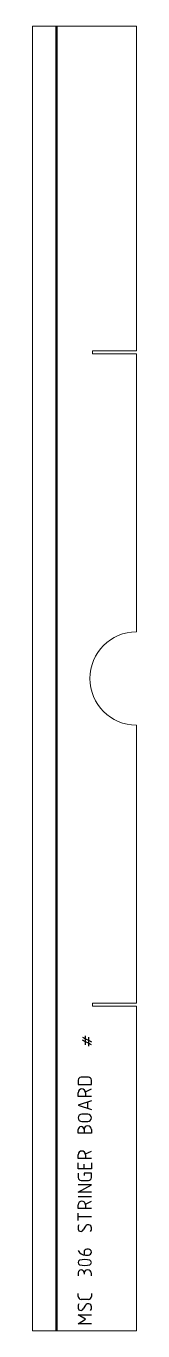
# Model space of a CAD drawing. Header units: millimetres. Extents: x 0 to 78, y 0 to 980.
import ezdxf

# ---------------------------------------------------------------- set-up
doc = ezdxf.new("R2010")
doc.units = ezdxf.units.MM
for name, color, linetype, lineweight in [('IV_BEND', 250, 'Continuous', 50), ('IV_MARK_SURFACE', 2, 'Continuous', 25), ('IV_OUTER_PROFILE', 7, 'Continuous', 5)]:
    doc.layers.add(name, color=color, linetype=linetype, lineweight=lineweight)

msp = doc.modelspace()

# ---------------------------------------------------------------- linework, layer by layer
at = {"layer": 'IV_BEND'}
msp.add_line((18.1, 0), (18.1, 980), dxfattribs=at)
at = {"layer": 'IV_MARK_SURFACE'}
for p, q in [((37.64, 220.51), (39.85, 219.4)), ((39.85, 217.18), (37.64, 218.29)), ((39.85, 219.4), (39.85, 221.62)), ((39.85, 219.4), (42.07, 218.29)), ((39.85, 217.18), (39.85, 219.4)), ((42.07, 216.07), (39.85, 217.18)), ((39.85, 214.96), (39.85, 217.18)), ((42.07, 220.51), (42.07, 218.29)), ((42.07, 218.29), (42.07, 216.07)), ((42.07, 218.29), (44.29, 217.18)), ((44.29, 214.96), (42.07, 216.07)), ((42.07, 216.07), (42.07, 213.86)), ((34.31, 188.35), (34.31, 185.02)), ((42.07, 190.57), (36.53, 190.57)), ((44.29, 185.02), (44.29, 188.35)), ((34.31, 185.02), (44.29, 185.02)), ((34.31, 176.15), (34.31, 178.93)), ((39.85, 179.48), (44.29, 181.7)), ((39.85, 178.93), (39.85, 176.15)), ((39.85, 176.15), (34.31, 176.15)), ((44.29, 172.83), (34.31, 169.5)), ((34.31, 169.5), (44.29, 166.17)), ((44.29, 176.15), (39.85, 176.15)), ((41.52, 167.28), (41.52, 171.72)), ((41.52, 162.85), (37.08, 162.85)), ((37.08, 157.3), (41.52, 157.3)), ((34.31, 148.43), (34.31, 151.2)), ((38.74, 148.43), (34.31, 148.43)), ((38.74, 151.2), (38.74, 148.43)), ((44.29, 148.43), (38.74, 148.43)), ((44.29, 151.2), (44.29, 148.43)), ((34.31, 129.58), (34.31, 132.35)), ((39.85, 129.58), (34.31, 129.58)), ((39.85, 132.91), (44.29, 135.12)), ((39.85, 132.35), (39.85, 129.58)), ((44.29, 129.58), (39.85, 129.58)), ((34.31, 121.82), (34.31, 126.25)), ((38.74, 121.82), (34.31, 121.82)), ((34.31, 118.49), (34.31, 115.16)), ((38.74, 121.82), (38.74, 125.14)), ((44.29, 121.82), (38.74, 121.82)), ((44.29, 118.49), (38.74, 118.49)), ((38.74, 118.49), (38.74, 116.83)), ((44.29, 126.25), (44.29, 121.82)), ((44.29, 115.16), (44.29, 118.49)), ((34.31, 104.08), (44.29, 109.62)), ((44.29, 109.62), (34.31, 109.62)), ((36.53, 112.95), (42.07, 112.95)), ((44.29, 104.08), (34.31, 104.08)), ((44.29, 100.75), (34.31, 100.75)), ((34.31, 91.88), (34.31, 94.65)), ((39.85, 91.88), (34.31, 91.88)), ((34.31, 85.78), (34.31, 88.55)), ((39.85, 95.2), (44.29, 97.42)), ((39.85, 94.65), (39.85, 91.88)), ((44.29, 91.88), (39.85, 91.88)), ((44.29, 85.78), (34.31, 85.78)), ((34.31, 83.01), (34.31, 85.78)), ((39.85, 78.57), (38.19, 75.8)), ((38.74, 59.17), (38.74, 57.5)), ((42.07, 61.38), (40.96, 61.38)), ((39.85, 56.95), (42.07, 56.95)), ((34.31, 43.64), (34.31, 41.42)), ((38.74, 43.09), (38.74, 42.53)), ((44.29, 41.42), (44.29, 43.09)), ((34.31, 25.9), (34.31, 28.12)), ((42.07, 23.68), (36.53, 23.68)), ((44.29, 28.12), (44.29, 25.9)), ((39.85, 8.71), (34.31, 12.04)), ((34.31, 12.04), (44.29, 12.04)), ((39.85, 19.25), (38.19, 16.47)), ((34.31, 5.38), (39.85, 8.71)), ((44.29, 5.38), (34.31, 5.38))]:
    msp.add_line(p, q, dxfattribs=at)
for centre, radius, start, end in [((36.53, 188.35), 2.22, 90, 180), ((42.07, 188.35), 2.22, 0, 90), ((37.08, 178.93), 2.77, 0, 180), ((37.08, 160.07), 2.77, 90, 270), ((41.52, 160.07), 2.77, 270, 90), ((36.53, 151.2), 2.22, 0, 180), ((41.52, 151.2), 2.77, 0, 180), ((37.08, 132.35), 2.77, 0, 180), ((36.53, 115.16), 2.22, 180, 270), ((42.07, 115.16), 2.22, 270, 0), ((37.08, 94.65), 2.77, 0, 180), ((38.98, 77.46), 4.68, 151.71531, 208.28469), ((41.91, 77.36), 2.38, 2.36847, 149.55905), ((36.29, 76.92), 2.21, 229.62628, 329.29837), ((40.63, 76.75), 3.73, 326.41745, 10.96269), ((39.53, 62.7), 5.76, 204.8942, 273.17829), ((40.96, 59.17), 2.22, 90, 180), ((42.07, 59.17), 2.22, 270, 90), ((36.1, 51.4), 1.8, 112.4119, 247.5881), ((39.3, 39.65), 13.97, 73.86614, 106.13386), ((39.3, 63.16), 13.97, 253.86614, 286.13386), ((42.47, 51.4), 1.81, 293.03732, 66.96268), ((36.53, 43.64), 2.22, 0, 180), ((41.52, 43.09), 2.77, 0, 180), ((38.98, 18.14), 4.68, 151.71531, 208.28469), ((36.53, 25.9), 2.22, 180, 270), ((41.91, 18.04), 2.38, 2.36847, 149.55905), ((42.07, 25.9), 2.22, 270, 0), ((36.29, 17.6), 2.21, 229.62628, 329.29837), ((40.63, 17.43), 3.73, 326.41745, 10.96269)]:
    msp.add_arc(centre, radius, start, end, dxfattribs=at)
at = {"layer": 'IV_OUTER_PROFILE'}
for p, q in [((78.2, 980), (0, 980)), ((0, 980), (0, 0)), ((78.2, 980), (78.2, 736.05)), ((45.2, 736.05), (78.2, 736.05)), ((45.2, 733.95), (45.2, 736.05)), ((78.2, 733.95), (45.2, 733.95)), ((78.2, 733.95), (78.2, 525)), ((78.2, 455), (78.2, 246.05)), ((45.2, 246.05), (78.2, 246.05)), ((45.2, 243.95), (45.2, 246.05)), ((78.2, 243.95), (45.2, 243.95)), ((78.2, 243.95), (78.2, 0)), ((78.2, 0), (0, 0))]:
    msp.add_line(p, q, dxfattribs=at)
msp.add_arc((78.2, 490), 35, 90, 270, dxfattribs=at)

doc.saveas('drawing.dxf')
